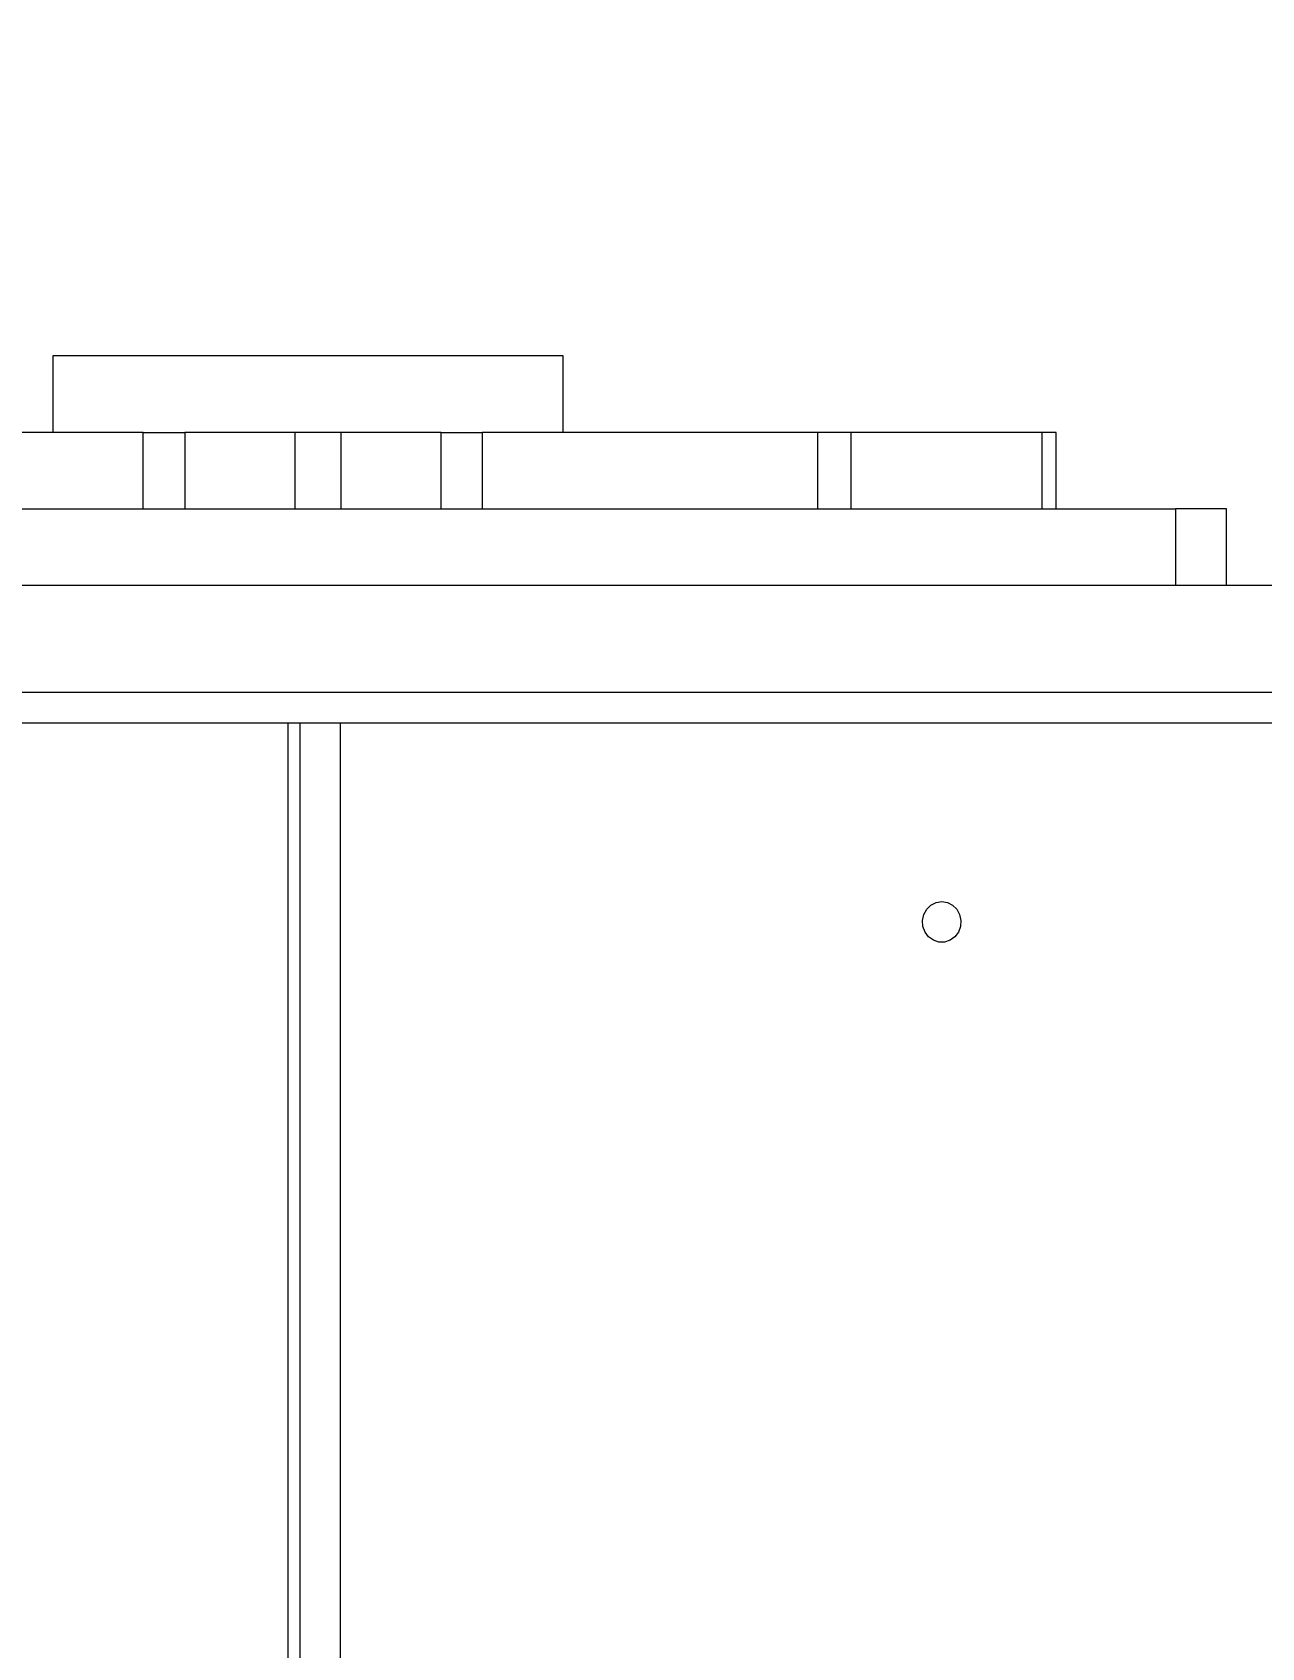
# Model space of a CAD drawing. Header units: millimetres. Extents: x -8083 to 6576, y -6691 to 5601.
# Drawn here: x -22 to 219, y -1118.2 to -801.4 of the extents above; entities that cross this region are included whole.
import ezdxf

# ---------------------------------------------------------------- set-up
doc = ezdxf.new("R2010")
doc.units = ezdxf.units.MM
doc.layers.add('DIKOM_ОБЪЕКТ', color=7, linetype='Continuous')
doc.layers.add('DIKOM_РАЗМЕР_ОБЪЕКТА', color=7, linetype='Continuous')
doc.styles.add('style1', font='arial.ttf', dxfattribs={"width": 0.8})
doc.dimstyles.new('1-50', dxfattribs={"dimtxt": 300, "dimasz": 200, "dimexe": 100, "dimexo": 0, "dimgap": 100, "dimtad": 1, "dimtxsty": 'style1', "dimcen": 200, "dimclrd": 7, "dimclre": 7, "dimclrt": 7, "dimadec": 1, "dimazin": 2, "dimtfac": 1, "dimtmove": 0, "dimatfit": 2, "dimfxl": 0, "dimlwd": 25, "dimlwe": 18, "dimarcsym": 0})

# ---------------------------------------------------------------- blocks, each defined once
blk = doc.blocks.new('*D10')
at = {"layer": 'Defpoints', "color": 0, "transparency": 16777216}
for p in [(-4711.62, -59.88), (5076.72, -1609.88), (5076.72, -5900.19)]:
    blk.add_point(p, dxfattribs=at)
at = {"layer": 'DIKOM_РАЗМЕР_ОБЪЕКТА', "color": 7, "lineweight": 18, "transparency": 16777216}
for p, q in [((-4711.62, -59.88), (-4711.62, -6000.19)), ((5076.72, -1609.88), (5076.72, -6000.19))]:
    blk.add_line(p, q, dxfattribs=at)
at = {"layer": 'DIKOM_РАЗМЕР_ОБЪЕКТА', "color": 7, "lineweight": 25, "transparency": 16777216}
blk.add_line((-4511.62, -5900.19), (4876.72, -5900.19), dxfattribs=at)
at = {"layer": 'DIKOM_РАЗМЕР_ОБЪЕКТА', "color": 7, "transparency": 16777216}
for points in [[(-4511.62, -5866.86), (-4511.62, -5933.52), (-4711.62, -5900.19)], [(4876.72, -5866.86), (4876.72, -5933.52), (5076.72, -5900.19)]]:
    blk.add_solid(points, dxfattribs=at)
at = {"layer": 'DIKOM_РАЗМЕР_ОБЪЕКТА', "color": 7, "transparency": 16777216, "insert": (410.05, -5647.02), "char_height": 300, "attachment_point": 5, "style": 'style1'}
blk.add_mtext('10000', dxfattribs=at)

msp = doc.modelspace()

# ---------------------------------------------------------------- linework, layer by layer
at = {"layer": 'DIKOM_ОБЪЕКТ', "color": 7, "linetype": 'Continuous', "lineweight": 15}
for p, q in [((-17.93, -864.882), (-17.93, -879.882)), ((82.07, -864.882), (-17.93, -864.882)), ((82.07, -879.882), (82.07, -864.882)), ((-0.228, -879.882), (-65.009, -879.882)), ((-0.228, -894.882), (-0.228, -879.882)), ((-0.228, -879.882), (7.888, -879.882)), ((7.888, -879.882), (7.888, -894.882)), ((29.467, -879.882), (7.888, -879.882)), ((29.467, -879.882), (29.467, -894.882)), ((38.492, -879.882), (29.467, -879.882)), ((38.492, -879.882), (38.492, -894.882)), ((58.167, -879.882), (38.492, -879.882)), ((58.167, -894.882), (58.167, -879.882)), ((58.167, -879.882), (66.194, -879.882)), ((66.194, -879.882), (66.194, -894.882)), ((131.934, -879.882), (66.194, -879.882)), ((131.934, -879.882), (131.934, -894.882)), ((138.539, -879.882), (131.934, -879.882)), ((138.539, -894.882), (138.539, -879.882)), ((175.901, -879.882), (138.539, -879.882)), ((175.901, -879.882), (175.901, -894.882)), ((178.688, -879.882), (175.901, -879.882)), ((178.688, -894.882), (178.688, -879.882)), ((-135.736, -894.882), (202.071, -894.882)), ((202.071, -894.882), (202.071, -909.882)), ((212.071, -894.882), (202.071, -894.882)), ((212.071, -909.882), (212.071, -894.882)), ((371.218, -909.882), (-135.736, -909.882)), ((371.218, -930.882), (-135.736, -930.882)), ((409.934, -936.882), (-135.736, -936.882)), ((28.189, -1582.882), (28.189, -936.882)), ((30.426, -936.882), (30.426, -1582.882)), ((38.38, -936.882), (38.38, -1582.882))]:
    msp.add_line(p, q, dxfattribs=at)
at = {"layer": 'DIKOM_ОБЪЕКТ', "color": 7, "linetype": 'Continuous', "lineweight": 15, "flags": 128}
msp.add_lwpolyline([(156.272, -971.882), (157.384, -972.059), (158.398, -972.577), (159.222, -973.388), (159.784, -974.42), (160.034, -975.583), (159.951, -976.772), (159.54, -977.882), (158.839, -978.814), (157.909, -979.485), (156.835, -979.837), (155.71, -979.837), (154.636, -979.485), (153.707, -978.814), (153.005, -977.882), (152.595, -976.772), (152.51, -975.583), (152.761, -974.42), (153.323, -973.388), (154.147, -972.577), (155.161, -972.059), (156.272, -971.882)], dxfattribs=at)

# ---------------------------------------------------------------- dimensions: what is measured, and where the dimension line sits
at = {"layer": 'DIKOM_РАЗМЕР_ОБЪЕКТА'}
dim = msp.add_linear_dim(base=(5076.718, -5900.189), p1=(-4711.621, -59.882), p2=(5076.718, -1609.882), text='10000', dimstyle='1-50', dxfattribs=at)
dim.commit()
dim.dimension.update_dxf_attribs({"geometry": '*D10', "text_midpoint": (410.054, -5900.189), "dimtype": 160})

doc.saveas('drawing.dxf')
